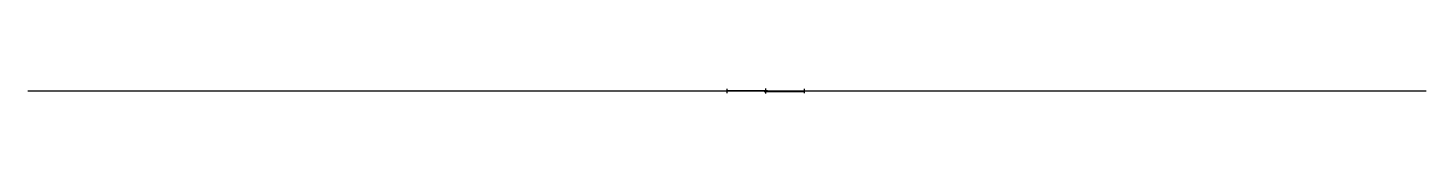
# Model space of a CAD drawing. Units: millimetres at full size, sheet at 1:100. Extents: x -15551 to 15061, y -3545 to -3435.
import ezdxf

# ---------------------------------------------------------------- set-up
doc = ezdxf.new("R2010")
doc.units = ezdxf.units.MM
doc.header["$LTSCALE"] = 100
doc.layers.add('0-0', color=7, linetype='Continuous')
doc.layers.add('0-1', color=7, linetype='Continuous')

msp = doc.modelspace()

# ---------------------------------------------------------------- linework, layer by layer
at = {"layer": '0-0'}
for p, q in [((-15551, -3489.8), (15061.2, -3489.8)), ((-244.9, -3477.8), (640.1, -3477.8)), ((570.1, -3501.8), (1455.1, -3501.8)), ((605.1, -3544.8), (605.1, -3434.8))]:
    msp.add_line(p, q, dxfattribs=at)
at = {"layer": '0-1'}
for p, q in [((-244.9, -3534.8), (-244.9, -3444.8)), ((1455.1, -3534.8), (1455.1, -3444.8))]:
    msp.add_line(p, q, dxfattribs=at)

doc.saveas('drawing.dxf')
